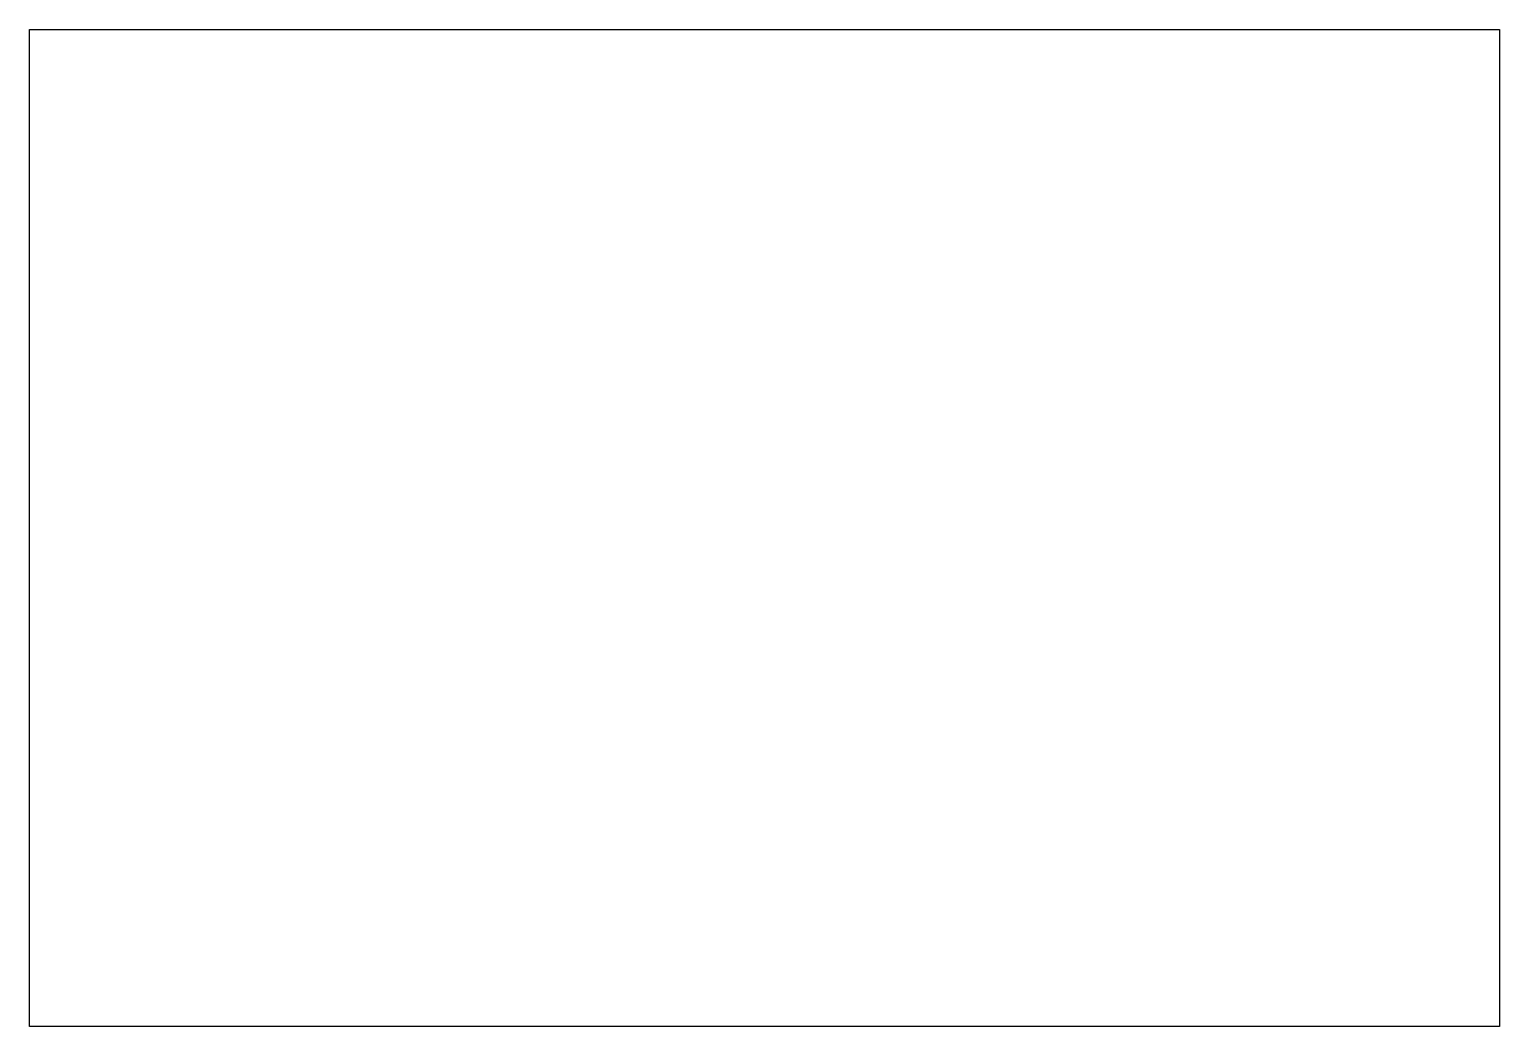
# Model space of a CAD drawing. Header units: millimetres. Extents: x -172 to 44, y -40 to 106.
import ezdxf

# ---------------------------------------------------------------- set-up
doc = ezdxf.new("R2010")
doc.units = ezdxf.units.MM
doc.layers.get('0').update_dxf_attribs({"linetype": 'CONTINUOUS'})

msp = doc.modelspace()

# ---------------------------------------------------------------- linework, layer by layer
msp.add_lwpolyline([(43.79, 106), (43.79, -40), (-171.57, -40), (-171.57, 106)], close=True)

doc.saveas('drawing.dxf')
